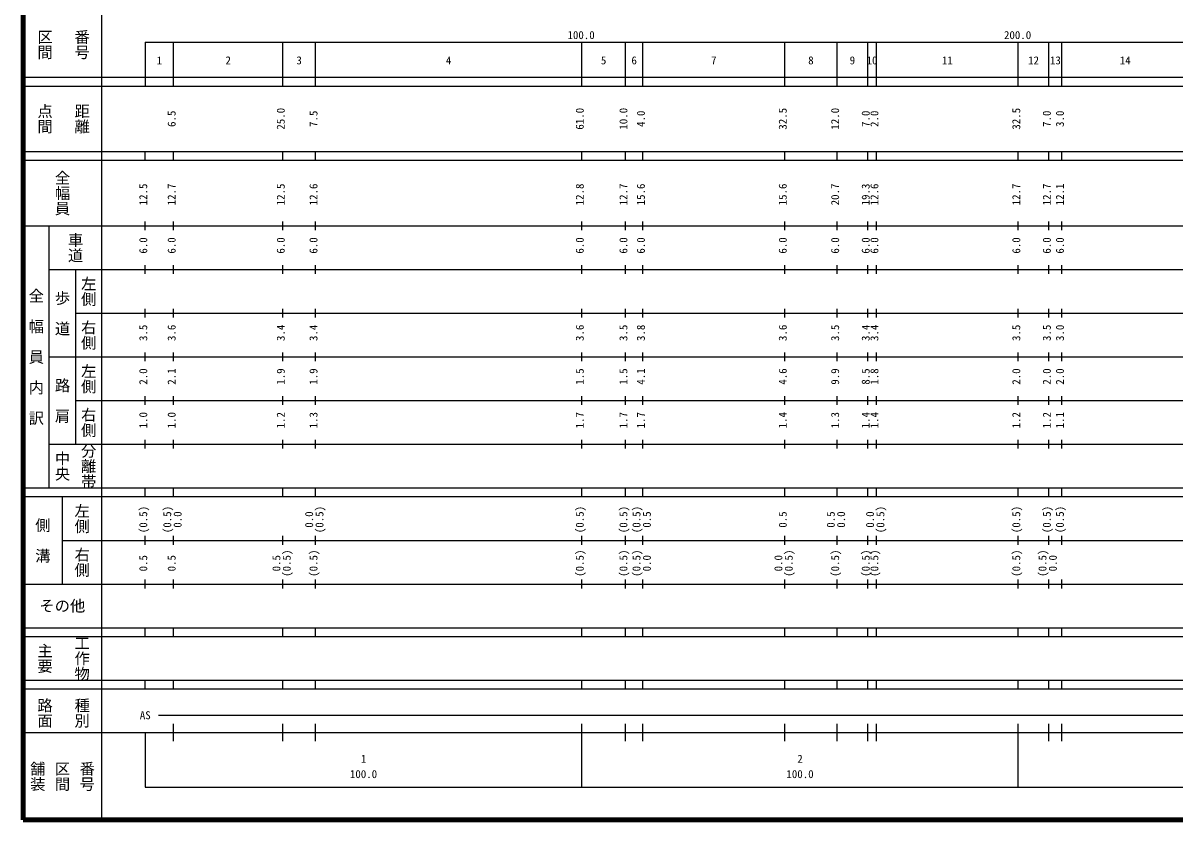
# Model space of a CAD drawing. Units: millimetres on the paper, enlarged 1000 times. Extents: x 40000 to 680000, y 20000 to 380000.
# Drawn here: x 40000 to 303893, y 20000 to 202409 of the extents above; entities that cross this region are included whole.
import ezdxf
from ezdxf.enums import TextEntityAlignment as Align

# ---------------------------------------------------------------- set-up
doc = ezdxf.new("R2010")
doc.units = ezdxf.units.MM
doc.header["$LTSCALE"] = 1000
doc.layers.add('M-TTL', color=2, linetype='Continuous', lineweight=140)
doc.layers.add('M-TTL-BAND', color=7, linetype='Continuous', lineweight=25)
doc.styles.add('@ＭＳ ゴシック', font='')
doc.styles.add('ＭＳ ゴシック', font='')
doc.styles.get('@ＭＳ ゴシック').set_extended_font_data('@MS Gothic')
doc.styles.get('ＭＳ ゴシック').set_extended_font_data('MS Gothic')

msp = doc.modelspace()

# ---------------------------------------------------------------- linework, layer by layer
at = {"layer": 'M-TTL'}
for p, q in [((40000, 380000), (40000, 20000)), ((40000, 20000), (680000, 20000))]:
    msp.add_line(p, q, dxfattribs=at)
at = {"layer": 'M-TTL-BAND'}
for p, q in [((58000, 370000), (58000, 20000)), ((68000, 198000), (579000, 198000)), ((68000, 198000), (68000, 188000)), ((74500, 188000), (74500, 198000)), ((99500, 188000), (99500, 198000)), ((107000, 188000), (107000, 198000)), ((168000, 188000), (168000, 198000)), ((178000, 188000), (178000, 198000)), ((182000, 188000), (182000, 198000)), ((214500, 188000), (214500, 198000)), ((226500, 188000), (226500, 198000)), ((233500, 188000), (233500, 198000)), ((235500, 188000), (235500, 198000)), ((268000, 188000), (268000, 198000)), ((275000, 188000), (275000, 198000)), ((278000, 188000), (278000, 198000)), ((40000, 190000), (579000, 190000)), ((40000, 188000), (579000, 188000)), ((40000, 173000), (579000, 173000)), ((68000, 171000), (68000, 173000)), ((74500, 171000), (74500, 173000)), ((99500, 171000), (99500, 173000)), ((107000, 171000), (107000, 173000)), ((168000, 171000), (168000, 173000)), ((178000, 171000), (178000, 173000)), ((182000, 171000), (182000, 173000)), ((214500, 171000), (214500, 173000)), ((226500, 171000), (226500, 173000)), ((233500, 171000), (233500, 173000)), ((235500, 171000), (235500, 173000)), ((268000, 171000), (268000, 173000)), ((275000, 171000), (275000, 173000)), ((278000, 171000), (278000, 173000)), ((40000, 171000), (579000, 171000)), ((40000, 156000), (579000, 156000)), ((46000, 96000), (46000, 156000)), ((68000, 155000), (68000, 157000)), ((74500, 155000), (74500, 157000)), ((99500, 155000), (99500, 157000)), ((107000, 155000), (107000, 157000)), ((168000, 155000), (168000, 157000)), ((178000, 155000), (178000, 157000)), ((182000, 155000), (182000, 157000)), ((214500, 155000), (214500, 157000)), ((226500, 155000), (226500, 157000)), ((233500, 155000), (233500, 157000)), ((235500, 155000), (235500, 157000)), ((268000, 155000), (268000, 157000)), ((275000, 155000), (275000, 157000)), ((278000, 155000), (278000, 157000)), ((46000, 146000), (579000, 146000)), ((52000, 146000), (52000, 106000)), ((68000, 145000), (68000, 147000)), ((74500, 145000), (74500, 147000)), ((99500, 145000), (99500, 147000)), ((107000, 145000), (107000, 147000)), ((168000, 145000), (168000, 147000)), ((178000, 145000), (178000, 147000)), ((182000, 145000), (182000, 147000)), ((214500, 145000), (214500, 147000)), ((226500, 145000), (226500, 147000)), ((233500, 145000), (233500, 147000)), ((235500, 145000), (235500, 147000)), ((268000, 145000), (268000, 147000)), ((275000, 145000), (275000, 147000)), ((278000, 145000), (278000, 147000)), ((52000, 136000), (579000, 136000)), ((68000, 135000), (68000, 137000)), ((74500, 135000), (74500, 137000)), ((99500, 135000), (99500, 137000)), ((107000, 135000), (107000, 137000)), ((168000, 135000), (168000, 137000)), ((178000, 135000), (178000, 137000)), ((182000, 135000), (182000, 137000)), ((214500, 135000), (214500, 137000)), ((226500, 135000), (226500, 137000)), ((233500, 135000), (233500, 137000)), ((235500, 135000), (235500, 137000)), ((268000, 135000), (268000, 137000)), ((275000, 135000), (275000, 137000)), ((278000, 135000), (278000, 137000)), ((68000, 125000), (68000, 127000)), ((74500, 125000), (74500, 127000)), ((99500, 125000), (99500, 127000)), ((107000, 125000), (107000, 127000)), ((168000, 125000), (168000, 127000)), ((178000, 125000), (178000, 127000)), ((182000, 125000), (182000, 127000)), ((214500, 125000), (214500, 127000)), ((226500, 125000), (226500, 127000)), ((233500, 125000), (233500, 127000)), ((235500, 125000), (235500, 127000)), ((268000, 125000), (268000, 127000)), ((275000, 125000), (275000, 127000)), ((278000, 125000), (278000, 127000)), ((46000, 126000), (579000, 126000)), ((68000, 115000), (68000, 117000)), ((74500, 115000), (74500, 117000)), ((99500, 115000), (99500, 117000)), ((107000, 115000), (107000, 117000)), ((168000, 115000), (168000, 117000)), ((178000, 115000), (178000, 117000)), ((182000, 115000), (182000, 117000)), ((214500, 115000), (214500, 117000)), ((226500, 115000), (226500, 117000)), ((233500, 115000), (233500, 117000)), ((235500, 115000), (235500, 117000)), ((268000, 115000), (268000, 117000)), ((275000, 115000), (275000, 117000)), ((278000, 115000), (278000, 117000)), ((52000, 116000), (579000, 116000)), ((46000, 106000), (579000, 106000)), ((68000, 105000), (68000, 107000)), ((74500, 105000), (74500, 107000)), ((99500, 105000), (99500, 107000)), ((107000, 105000), (107000, 107000)), ((168000, 105000), (168000, 107000)), ((178000, 105000), (178000, 107000)), ((182000, 105000), (182000, 107000)), ((214500, 105000), (214500, 107000)), ((226500, 105000), (226500, 107000)), ((233500, 105000), (233500, 107000)), ((235500, 105000), (235500, 107000)), ((268000, 105000), (268000, 107000)), ((275000, 105000), (275000, 107000)), ((278000, 105000), (278000, 107000)), ((40000, 96000), (579000, 96000)), ((68000, 94000), (68000, 96000)), ((74500, 94000), (74500, 96000)), ((99500, 94000), (99500, 96000)), ((107000, 94000), (107000, 96000)), ((168000, 94000), (168000, 96000)), ((178000, 94000), (178000, 96000)), ((182000, 94000), (182000, 96000)), ((214500, 94000), (214500, 96000)), ((226500, 94000), (226500, 96000)), ((233500, 94000), (233500, 96000)), ((235500, 94000), (235500, 96000)), ((268000, 94000), (268000, 96000)), ((275000, 94000), (275000, 96000)), ((278000, 94000), (278000, 96000)), ((40000, 94000), (579000, 94000)), ((49000, 94000), (49000, 74000)), ((68000, 83000), (68000, 85000)), ((74500, 83000), (74500, 85000)), ((99500, 83000), (99500, 85000)), ((107000, 83000), (107000, 85000)), ((168000, 83000), (168000, 85000)), ((178000, 83000), (178000, 85000)), ((182000, 83000), (182000, 85000)), ((214500, 83000), (214500, 85000)), ((226500, 83000), (226500, 85000)), ((233500, 83000), (233500, 85000)), ((235500, 83000), (235500, 85000)), ((268000, 83000), (268000, 85000)), ((275000, 83000), (275000, 85000)), ((278000, 83000), (278000, 85000)), ((49000, 84000), (579000, 84000)), ((40000, 74000), (579000, 74000)), ((68000, 73000), (68000, 75000)), ((74500, 73000), (74500, 75000)), ((99500, 73000), (99500, 75000)), ((107000, 73000), (107000, 75000)), ((168000, 73000), (168000, 75000)), ((178000, 73000), (178000, 75000)), ((182000, 73000), (182000, 75000)), ((214500, 73000), (214500, 75000)), ((226500, 73000), (226500, 75000)), ((233500, 73000), (233500, 75000)), ((235500, 73000), (235500, 75000)), ((268000, 73000), (268000, 75000)), ((275000, 73000), (275000, 75000)), ((278000, 73000), (278000, 75000)), ((40000, 64000), (579000, 64000)), ((68000, 62000), (68000, 64000)), ((74500, 62000), (74500, 64000)), ((99500, 62000), (99500, 64000)), ((107000, 62000), (107000, 64000)), ((168000, 62000), (168000, 64000)), ((178000, 62000), (178000, 64000)), ((182000, 62000), (182000, 64000)), ((214500, 62000), (214500, 64000)), ((226500, 62000), (226500, 64000)), ((233500, 62000), (233500, 64000)), ((235500, 62000), (235500, 64000)), ((268000, 62000), (268000, 64000)), ((275000, 62000), (275000, 64000)), ((278000, 62000), (278000, 64000)), ((40000, 62000), (579000, 62000)), ((40000, 52000), (579000, 52000)), ((68000, 50000), (68000, 52000)), ((74500, 50000), (74500, 52000)), ((99500, 50000), (99500, 52000)), ((107000, 50000), (107000, 52000)), ((168000, 50000), (168000, 52000)), ((178000, 50000), (178000, 52000)), ((182000, 50000), (182000, 52000)), ((214500, 50000), (214500, 52000)), ((226500, 50000), (226500, 52000)), ((233500, 50000), (233500, 52000)), ((235500, 50000), (235500, 52000)), ((268000, 50000), (268000, 52000)), ((275000, 50000), (275000, 52000)), ((278000, 50000), (278000, 52000)), ((40000, 50000), (579000, 50000)), ((71000, 44000), (529500, 44000)), ((40000, 40000), (579000, 40000)), ((68000, 40000), (68000, 27500)), ((74500, 38000), (74500, 42000)), ((99500, 38000), (99500, 42000)), ((107000, 38000), (107000, 42000)), ((168000, 27500), (168000, 42000)), ((178000, 38000), (178000, 42000)), ((182000, 38000), (182000, 42000)), ((214500, 38000), (214500, 42000)), ((226500, 38000), (226500, 42000)), ((233500, 38000), (233500, 42000)), ((235500, 38000), (235500, 42000)), ((268000, 27500), (268000, 42000)), ((275000, 38000), (275000, 42000)), ((278000, 38000), (278000, 42000)), ((68000, 27500), (579000, 27500))]:
    msp.add_line(p, q, dxfattribs=at)

# ---------------------------------------------------------------- texts
at = {"layer": 'M-TTL-BAND', "style": '@ＭＳ ゴシック'}
for s, p in [('区間', (45000, 197500)), ('番号', (53500, 197500)), ('点間', (45000, 180500)), ('距離', (53500, 180500)), ('全幅員', (49000, 163500)), ('車道', (52000, 151000)), ('左側', (55000, 141000)), ('全\u3000幅\u3000員\u3000内\u3000訳', (43000, 126000)), ('歩\u3000道', (49000, 136000)), ('右側', (55000, 131000)), ('左側', (55000, 121000)), ('路\u3000肩', (49000, 116000)), ('右側', (55000, 111000)), ('分離帯', (55000, 101000)), ('中央', (49000, 101000)), ('左側', (53500, 89000)), ('側\u3000溝', (44500, 84000)), ('右側', (53500, 79000)), ('工作物', (53500, 57000)), ('主要', (45000, 57000)), ('路面', (45000, 44500)), ('種別', (53500, 44500)), ('舗装', (43333, 30000)), ('区間', (49000, 30000)), ('番号', (54667, 30000))]:
    msp.add_text(s, height=2566, rotation=270, dxfattribs=at).set_placement(p, align=Align.MIDDLE_CENTER)
at = {"layer": 'M-TTL-BAND', "style": 'ＭＳ ゴシック'}
for s, p in [('100.0', (167844, 198195)), ('200.0', (267844, 198195)), ('1', (71250, 192405)), ('2', (87000, 192405)), ('3', (103250, 192405)), ('4', (137500, 192405)), ('5', (173000, 192405)), ('6', (180000, 192405)), ('7', (198250, 192405)), ('8', (220500, 192405)), ('9', (230000, 192405)), ('10', (234500, 192405)), ('11', (251750, 192405)), ('12', (271500, 192405)), ('13', (276500, 192405)), ('14', (292500, 192405)), ('AS', (68000, 42500)), ('1', (118000, 32523)), ('2', (218000, 32523)), ('100.0', (118000, 29033)), ('100.0', (218000, 29033))]:
    msp.add_text(s, height=1833, dxfattribs=at).set_placement(p, align=Align.BOTTOM_CENTER)
for s, p in [('6.5', (75500, 180500)), ('25.0', (100500, 180500)), ('7.5', (108000, 180500)), ('61.0', (169000, 180500)), ('10.0', (179000, 180500)), ('4.0', (183000, 180500)), ('32.5', (215500, 180500)), ('12.0', (227500, 180500)), ('7.0', (234500, 180500)), ('2.0', (236500, 180500)), ('32.5', (269000, 180500)), ('7.0', (276000, 180500)), ('3.0', (279000, 180500)), ('12.5', (69000, 163174)), ('12.7', (75500, 163174)), ('12.5', (100500, 163174)), ('12.6', (108000, 163174)), ('12.8', (169000, 163174)), ('12.7', (179000, 163174)), ('15.6', (183000, 163174)), ('15.6', (215500, 163174)), ('20.7', (227500, 163174)), ('19.3', (234500, 163174)), ('12.6', (236500, 163174)), ('12.7', (269000, 163174)), ('12.7', (276000, 163174)), ('12.1', (279000, 163174)), ('6.0', (69000, 151500)), ('6.0', (75500, 151500)), ('6.0', (100500, 151500)), ('6.0', (108000, 151500)), ('6.0', (169000, 151500)), ('6.0', (179000, 151500)), ('6.0', (183000, 151500)), ('6.0', (215500, 151500)), ('6.0', (227500, 151500)), ('6.0', (234500, 151500)), ('6.0', (236500, 151500)), ('6.0', (269000, 151500)), ('6.0', (276000, 151500)), ('6.0', (279000, 151500)), ('3.5', (69000, 131500)), ('3.6', (75500, 131500)), ('3.4', (100500, 131500)), ('3.4', (108000, 131500)), ('3.6', (169000, 131500)), ('3.5', (179000, 131500)), ('3.8', (183000, 131500)), ('3.6', (215500, 131500)), ('3.5', (227500, 131500)), ('3.4', (234500, 131500)), ('3.4', (236500, 131500)), ('3.5', (269000, 131500)), ('3.5', (276000, 131500)), ('3.0', (279000, 131500)), ('2.0', (69000, 121500)), ('2.1', (75500, 121500)), ('1.9', (100500, 121500)), ('1.9', (108000, 121500)), ('1.5', (169000, 121500)), ('1.5', (179000, 121500)), ('4.1', (183000, 121500)), ('4.6', (215500, 121500)), ('9.9', (227500, 121500)), ('8.5', (234500, 121500)), ('1.8', (236500, 121500)), ('2.0', (269000, 121500)), ('2.0', (276000, 121500)), ('2.0', (279000, 121500)), ('1.0', (69000, 111500)), ('1.0', (75500, 111500)), ('1.2', (100500, 111500)), ('1.3', (108000, 111500)), ('1.7', (169000, 111500)), ('1.7', (179000, 111500)), ('1.7', (183000, 111500)), ('1.4', (215500, 111500)), ('1.3', (227500, 111500)), ('1.4', (234500, 111500)), ('1.4', (236500, 111500)), ('1.2', (269000, 111500)), ('1.2', (276000, 111500)), ('1.1', (279000, 111500)), ('(0.5)', (69000, 88764)), ('(0.5)', (74500, 88764)), ('0.0', (76870, 88764)), ('0.0', (107000, 88764)), ('(0.5)', (109370, 88764)), ('(0.5)', (169000, 88764)), ('(0.5)', (179000, 88764)), ('(0.5)', (182000, 88764)), ('0.5', (184370, 88764)), ('0.5', (215500, 88764)), ('0.5', (226500, 88764)), ('0.0', (228870, 88764)), ('0.0', (235500, 88764)), ('(0.5)', (237870, 88764)), ('(0.5)', (269000, 88764)), ('(0.5)', (276000, 88764)), ('(0.5)', (279000, 88764)), ('0.5', (69000, 78764)), ('0.5', (75500, 78764)), ('0.5', (99500, 78764)), ('(0.5)', (101870, 78764)), ('(0.5)', (108000, 78764)), ('(0.5)', (169000, 78764)), ('(0.5)', (179000, 78764)), ('(0.5)', (182000, 78764)), ('0.0', (184370, 78764)), ('0.0', (214500, 78764)), ('(0.5)', (216870, 78764)), ('(0.5)', (227500, 78764)), ('(0.5)', (234500, 78764)), ('(0.5)', (236500, 78764)), ('(0.5)', (269000, 78764)), ('(0.5)', (275000, 78764)), ('0.0', (277370, 78764))]:
    msp.add_text(s, height=1833, rotation=90, dxfattribs=at).set_placement(p, align=Align.BOTTOM_CENTER)
msp.add_text('その他', height=2566, dxfattribs=at).set_placement((49000, 69000), align=Align.MIDDLE_CENTER)

doc.saveas('drawing.dxf')
